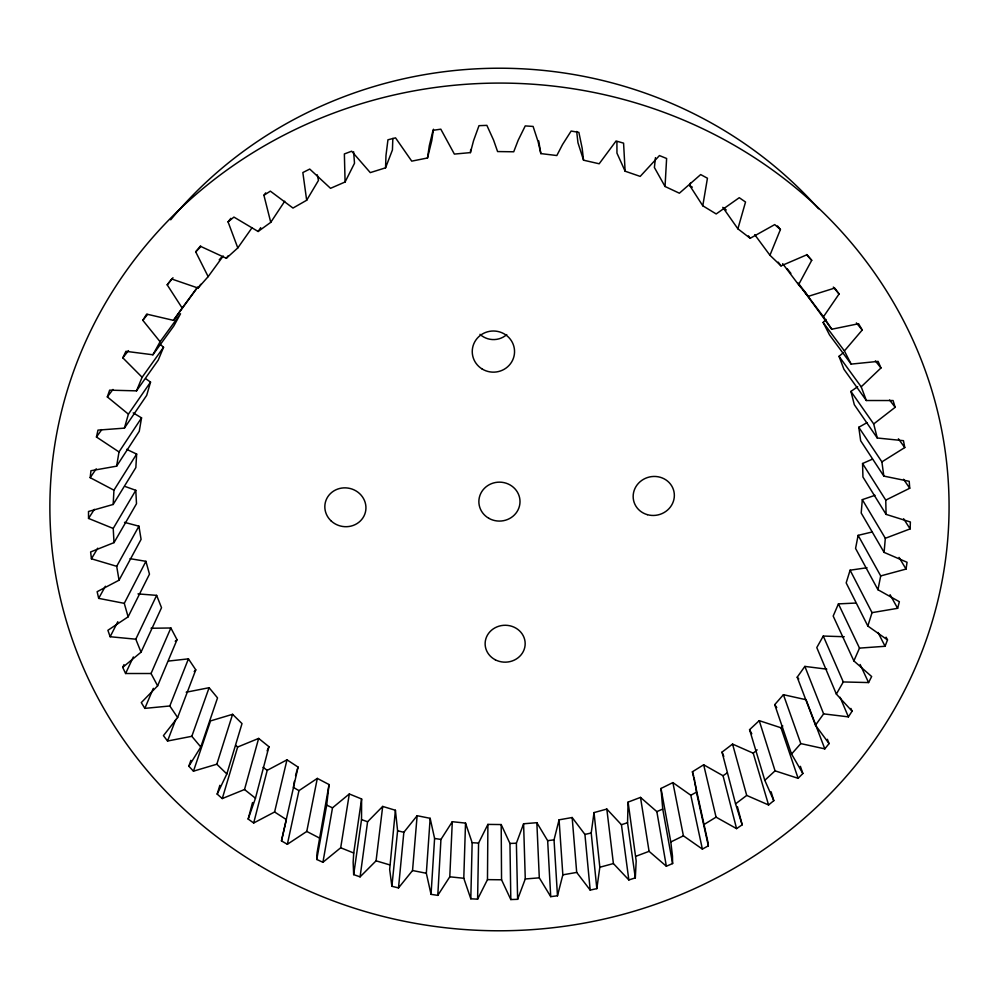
<?xml version="1.0" encoding="UTF-8"?>
<svg xmlns="http://www.w3.org/2000/svg" width="999" height="999" viewBox="0 0 999 999"><rect width="100%" height="100%" fill="white"/><g stroke="black" fill="none" stroke-linecap="round" stroke-linejoin="round"><path stroke-width="1.5" d="M252.522 802.559L248.177 819.055L253.684 823.001L274.6 811.987L286.351 819.592L281.468 840.896L287.35 844.292L298.951 790.646L317.307 778.396L329.046 784.552L317.045 852.959L316.758 859.465L322.927 862.287L332.505 807.829L349.313 793.968L361.601 798.975L353.721 853.009L353.147 862.312L353.671 874.625L360.09 876.86L367.582 821.752L382.692 806.43L395.404 810.264L389.66 869.48L391.883 886.288L398.501 887.911L403.846 832.304L417.132 815.708L430.157 818.318L426.336 873.263L431.044 894.355L437.787 895.366L440.946 839.435L452.297 821.702L465.522 823.101L463.786 878.271L470.804 898.788L477.609 899.175L487.475 879.632L487.899 824.4L501.198 824.562L509.952 843.443L510.814 899.562L517.632 899.325L525.274 878.97L523.601 823.775L536.85 822.689L547.652 840.671L550.724 896.652L557.479 895.791L562.837 874.837L559.078 819.829L572.165 817.519L584.927 834.415L590.184 890.097L596.828 888.623L599.837 867.244L594.018 812.587L606.818 809.065L621.428 824.712L628.846 879.944L635.314 877.859L636.188 861.001L628.096 802.11L640.496 797.389L656.842 811.625L666.358 866.233L672.602 863.561L672.477 856.118L670.804 841.97L661.001 788.461L672.889 782.592L690.821 795.266L702.372 849.088L708.328 845.841L707.904 842.12L692.419 771.765L703.671 764.784L723.051 775.736L736.563 828.621L742.182 824.812L735.564 803.858L722.04 752.11L732.554 744.08L753.221 753.184L768.581 804.969L773.8 800.649L771.103 791.795M137.987 593.893L156.631 595.367L135.789 639.198L110.14 636.725L107.904 630.294L128.109 616.845L124.276 603.346L98.676 598.364L97.14 591.695L119.043 580.207L116.696 566.308L91.421 558.791L90.622 551.96L114.023 542.619L113.212 528.459L88.549 518.419L88.511 511.488L113.174 504.458L113.948 490.197L90.197 477.672L90.934 470.729L116.621 466.158L119.006 451.948L96.453 437L97.977 430.119L124.4 428.134L128.396 414.148L107.33 396.903L109.64 390.159L136.513 390.859L142.12 377.26L122.815 357.842L125.911 351.323L152.909 354.782L160.09 341.745L142.82 320.317L146.666 314.111L173.476 320.354L182.168 308.042L167.195 284.827L171.766 279.021L198.039 288.037L208.154 276.636L195.704 251.848L200.949 246.528L226.348 258.266L237.799 247.927L228.059 221.865L233.928 217.083L258.117 231.481L270.754 222.352L263.923 195.292L270.342 191.146L292.982 208.054L306.668 200.262L302.847 172.54L309.74 169.068L330.532 188.324L345.092 181.993L344.368 153.946L351.648 151.211L370.279 172.615L385.552 167.832L385.976 155.544L387.949 139.798L395.529 137.85L411.738 161.139L427.51 157.979L431.768 140.697L433.454 129.233M477.609 899.175L478.583 843.069L487.899 824.4M855.294 603.071L838.423 603.883L859.502 648.114L885.077 646.278L887.499 639.922L867.819 626.023L872.04 612.649L897.639 608.316L899.362 601.723L877.946 589.722L880.706 575.923L906.043 569.068L907.055 562.275L884.09 552.372L885.326 538.286L910.126 528.896L910.376 522.002L886.088 514.373L885.751 500.124L909.727 488.249L909.215 481.318L883.828 476.098L881.892 461.875L904.769 447.564L903.458 440.671L877.259 437.999L873.7 423.951L895.166 407.305L893.081 400.537L866.358 400.524L861.188 386.813L880.968 367.969L878.096 361.388L851.148 364.111L844.405 350.924L862.224 330.02L858.591 323.738L831.742 329.233L823.476 316.733L839.073 293.981L834.702 288.074L808.291 296.341L798.576 284.703L811.712 260.327L806.655 254.87L781.018 265.884L769.942 255.257L780.419 229.52L774.725 224.6L750.199 238.286L737.886 228.821L745.529 202.023L739.26 197.702L716.183 213.948L702.784 205.782L707.442 178.222L700.674 174.575L679.37 193.207L665.034 186.476L666.62 158.491L659.44 155.569L640.197 176.398L625.124 171.204L623.576 143.144L616.071 140.984L599.175 163.774L583.541 160.19L577.971 142.77L576.673 131.456M470.804 898.788L472.152 842.706L465.522 823.101M316.758 859.465L326.685 805.132L329.046 784.552M437.787 895.366L449.787 876.81L452.297 821.702M594.018 812.587L591.208 833.004L596.828 888.623M392.844 138.399L392.432 149.95L385.552 167.832M126.661 449.35L136.638 454.07L135.852 467.569L113.174 504.458M431.044 894.355L434.59 838.461L430.157 818.318M874.999 495.317L862.312 499.65L861.2 513.024L884.09 552.372M398.501 887.911L412.537 870.529L417.132 815.708M655.469 157.642L654.395 167.495L665.034 186.476M361.601 798.975L361.526 819.617L353.671 874.625M427.51 157.979L429.295 145.792L433.029 130.32L440.809 129.183L454.37 154.083L470.417 152.61L470.704 149.525M391.883 886.288L397.602 830.743L395.404 810.264M635.314 877.859L627.547 822.714L628.096 802.11M360.09 876.86L376.074 860.826L382.692 806.43M294.38 781.243L293.406 787.412L298.951 790.646M322.927 862.287L340.696 847.764L349.313 793.968M559.078 819.829L554.033 839.847L557.479 895.791M133.192 412.874L141.546 417.869L139.248 431.318L116.621 466.158M872.327 531.943L858.116 535.352L855.569 548.439L877.946 589.722M287.35 844.292L306.768 831.443L317.307 778.396M281.468 840.896L298.064 767.082L286.988 759.827L267.22 770.329L253.684 823.001M274.6 811.987L286.988 759.827M470.417 152.61L473.563 140.659L478.996 125.674L486.863 125.362L493.568 140.085L497.589 151.561L513.723 151.786L518.181 140.235L525.249 125.911L533.104 126.436L538.124 141.783L540.846 153.596L556.83 155.532L562.537 144.53L571.141 131.044L578.871 132.392L582.155 148.164L583.541 160.19M702.784 205.782L689.822 185.652L690.484 182.904M248.177 819.055L255.457 798.226L268.943 746.703L258.654 738.411L237.65 747.027L222.278 798.563L217.183 794.105L219.867 785.301M295.542 775.736L296.691 771.378M222.278 798.563L244.518 789.522L258.654 738.411M523.601 823.775L516.383 843.218L517.632 899.325M145.966 378.871L150.524 382.13L146.703 395.354L124.4 428.134M217.183 794.105L226.835 773.963L242.008 723.588L232.592 714.31L210.527 720.916L193.456 771.166L188.836 766.221L190.871 760.339M867.02 567.732L850.099 570.204L846.178 582.904L867.819 626.023M193.456 771.166L216.82 764.223L232.592 714.31M297.153 769.954L298.064 767.082M188.836 766.221L200.799 746.99L217.532 697.901L209.103 687.712L186.189 692.22M168.968 661.013L188.436 658.853L195.779 669.854L177.635 717.532L163.436 735.639L167.545 741.021L191.82 736.3L209.103 687.712M167.545 741.021L175.762 719.492M177.635 717.532L169.805 705.981L188.436 658.853M160.389 344.48L163.549 347.277L158.229 360.127L136.513 390.859M169.805 705.981L144.83 708.378L141.296 702.597L157.63 685.838L177.035 639.697L170.866 627.984L151.036 628.259M144.83 708.378L153.334 688.336M838.423 603.883L833.178 616.058L853.87 660.913L871.652 676.523L868.581 682.567L843.281 681.955L823.276 636.051L844.242 636.725M157.63 685.838L151.049 673.513L170.866 627.984M853.87 660.913L859.502 648.114M267.108 750.873L268.943 746.703M151.049 673.513L125.599 673.513L122.702 667.369L141.046 652.172L161.526 607.704L156.631 595.367M125.599 673.513L133.342 656.955M122.702 667.369L124.001 664.635M128.109 616.845L149.475 574.15L145.916 561.326L130.045 558.666M345.092 181.993L354.508 163.262L353.634 151.761M110.14 636.725L117.82 621.703M124.276 603.346L145.916 561.326M119.043 580.207L141.084 539.373L138.923 526.186L124.513 522.352M98.676 598.364L105.395 586.238M116.696 566.308L138.923 526.186M823.276 636.051L816.782 647.577L836.35 694.08L852.085 711.188L848.401 716.87L823.626 713.873L804.857 666.408L826.81 669.168M836.35 694.08L843.281 681.955M114.023 542.619L136.501 503.721L135.789 490.309L125.487 486.625M113.212 528.459L135.789 490.309M306.668 200.262L318.456 180.444L317.27 174.813M91.421 558.791L97.752 548.189M113.948 490.197L136.638 454.07M88.549 518.419L94.368 509.328M119.006 451.948L141.546 417.869M270.754 222.352L284.74 201.224M90.197 477.672L96.241 468.806M258.117 231.481L260.727 227.66M128.396 414.148L150.524 382.13M237.799 247.927L251.985 227.822M197.29 287.762L173.476 320.354M773.8 800.649L764.797 780.319L749.575 729.682L759.24 720.654L775.062 770.841L798.114 778.321L802.859 773.501L791.545 754.033L774.725 704.645L783.428 694.692L800.798 743.593L824.812 748.875L829.058 743.606L815.484 725.212L797.214 677.197L804.857 666.408M142.12 377.26L163.549 347.277M226.348 258.266L228.109 255.831M815.484 725.212L823.626 713.873M96.453 437L101.773 429.607M152.909 354.782L173.764 326.049L180.544 313.748L160.09 341.745M208.154 276.636L223.214 255.994M198.039 288.037L200.787 284.29M182.168 308.042L197.727 286.925M263.923 195.292L265.722 192.857M107.33 396.903L112.962 389.435M122.815 357.842L128.484 350.612M228.059 221.865L230.844 218.344M142.82 320.317L147.515 314.485M195.704 251.848L200.587 245.841M167.195 284.827L172.977 277.747M219.206 259.865L221.104 257.717M791.545 754.033L800.798 743.593M194.181 671.603L195.779 669.854M851.148 364.111L829.507 334.89L823.126 322.44L826.023 319.443M759.24 720.654L780.993 727.784L782.791 725.948M764.797 780.319L775.062 770.841M175.225 641.296L177.035 639.697M753.221 753.184L757.142 749.874M866.358 400.524L843.93 369.28L839.023 356.331L843.256 352.784M735.564 803.858L746.715 795.429L768.581 804.969M857.679 386.713L850.923 391.421L854.32 404.707L877.259 437.999M723.051 775.736L727.284 772.826M704.12 824.462L716.058 817.145L736.563 828.621M867.095 422.614L858.778 427.285L860.663 440.759L883.828 476.098M690.821 795.266L696.44 792.157L694.967 782.092M670.804 841.97L683.403 835.826L702.372 849.088M872.452 459.14L862.562 463.511L862.936 476.998L886.088 514.373M656.842 811.625L662.737 809.065L661.001 788.461M635.938 856.268L649.075 851.335L666.358 866.233M621.428 824.712L627.547 822.714M599.837 867.244L613.398 863.561L628.846 879.944M584.927 834.415L591.208 833.004M562.837 874.837L576.698 872.414L590.184 890.097M547.652 840.671L554.033 839.847M525.274 878.97L539.298 877.834L550.724 896.652M509.952 843.443L516.383 843.218M487.475 879.632L501.548 879.794L510.814 899.562M472.152 842.706L478.583 843.069M449.787 876.81L463.786 878.271M434.59 838.461L440.946 839.435M412.537 870.529L426.336 873.263M397.602 830.743L403.846 832.304M783.428 694.692L806.093 699.737L824.812 748.875M376.074 860.826L389.535 864.834M361.526 819.617L367.582 821.752M340.696 847.764L353.721 853.009M326.685 805.132L332.505 807.829M306.768 831.443L319.218 837.899M689.822 185.652L692.332 187.188M263.062 767.319L267.22 770.329M723.95 208.229L726.261 210.002M244.518 789.522L255.457 798.226M235.727 745.329L237.65 747.027M216.82 764.223L226.835 773.963M797.214 677.197L798.788 679.008M806.817 254.495L811.712 260.327M833.303 287.088L839.073 293.981M191.82 736.3L200.799 746.99M787.2 268.756L790.871 273.364M777.472 225.936L780.419 229.52M856.368 322.902L862.224 330.02M875.349 360.901L880.968 367.969M889.597 400.012L895.166 407.305M798.201 283.042L808.291 296.341M823.476 316.733L803.346 290.172L831.742 329.233M782.679 263.674L798.576 284.703M778.233 262.15L781.018 265.884M823.126 322.44L844.405 350.924M754.72 234.653L769.942 255.257M839.023 356.331L861.188 386.813M898.401 438.798L904.769 447.564M748.438 235.839L750.199 238.286M722.789 207.33L737.886 228.821M850.923 391.421L873.7 423.951M774.725 704.645L776.747 707.554M903.571 479.258L909.727 488.249M858.778 427.285L881.892 461.875M903.596 518.731L910.126 528.896M862.562 463.511L885.751 500.124M899.05 557.392L906.043 569.068M862.312 499.65L885.326 538.286M858.116 535.352L880.706 575.923M890.072 594.705L897.639 608.316M749.575 729.682L751.797 733.79M886.076 637.187L887.499 639.922M850.099 570.204L872.04 612.649M878.021 632.479L885.077 646.278M860.127 664.472L868.581 682.567M625.124 171.204L616.957 153.122L616.907 141.771M850.886 708.403L852.085 711.188M840.097 697.265L848.401 716.87M722.04 752.11L723.788 756.393M135.789 639.198L141.046 652.172M827.384 739.285L829.058 743.606M800.374 766.32L802.859 773.501M780.993 727.784L798.114 778.321M692.419 771.765L693.668 776.161M732.554 744.08L746.715 795.429M737.437 806.742L742.182 824.812M703.671 764.784L716.058 817.145M694.005 777.634L694.692 780.606M696.44 792.157L708.328 845.841M672.889 782.592L683.403 835.826M662.737 809.065L672.602 863.561M538.686 140.834L540.846 153.596M640.496 797.389L649.075 851.335M606.818 809.065L613.398 863.561M572.165 817.519L576.698 872.414M536.85 822.689L539.298 877.834M501.198 824.562L501.548 879.794M170.692 219.792A418.419 397.639 -0.4 0 1 818.593 208.779M506.755 334.603A19.73 19.318 0.7 0 1 479.982 334.315M258.828 865.146A449.6 423.851 -0.4 0 0 948.688 524.05A449.6 423.851 -0.4 0 0 290.909 131.606A449.6 423.851 -0.4 0 0 258.828 865.146M331.193 520.991A20.629 19.381 12.5 0 0 365.372 512.35A20.629 19.381 12.5 0 0 339.573 488.499A20.629 19.381 12.5 0 0 331.193 520.991M495.279 659.79A20.03 18.457 -0.7 0 0 525.174 643.518A20.03 18.457 -0.7 0 0 494.98 627.834A20.03 18.457 -0.7 0 0 495.279 659.79M488.886 518.344A20.579 19.48 -0.4 0 0 520.004 501.898A20.579 19.48 -0.4 0 0 489.41 484.615A20.579 19.48 -0.4 0 0 488.886 518.344M482.117 368.981A21.154 20.579 0.5 0 0 514.535 352.397A21.154 20.579 0.5 0 0 483.566 333.354A21.154 20.579 0.5 0 0 482.117 368.981M647.34 514.66A20.667 19.443 -13.7 0 0 673.913 491.408A20.667 19.443 -13.7 0 0 640.022 481.78A20.667 19.443 -13.7 0 0 647.34 514.66"/></g></svg>
